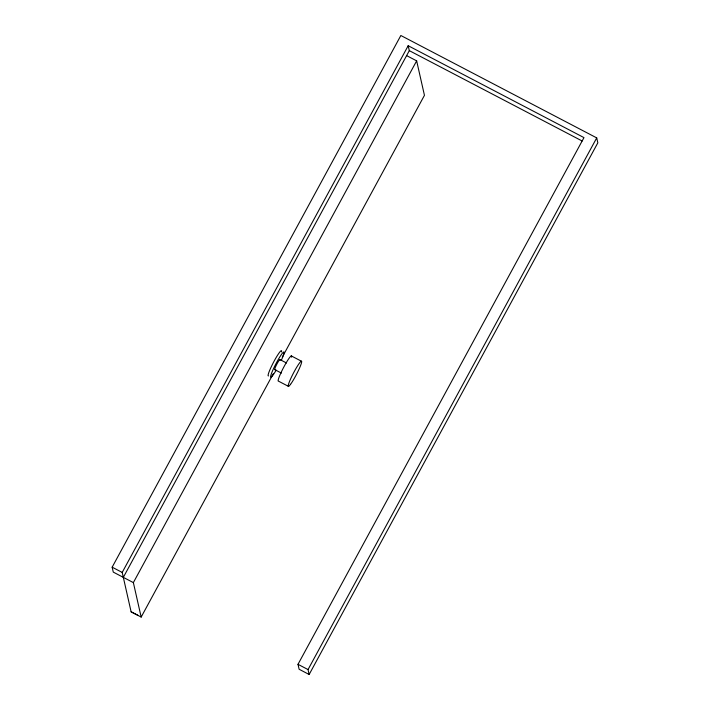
<?xml version="1.0" encoding="UTF-8"?>
<svg xmlns="http://www.w3.org/2000/svg" width="710" height="710" viewBox="0 0 710 710"><rect width="100%" height="100%" fill="white"/><g stroke="black" fill="none" stroke-linecap="round" stroke-linejoin="round"><path stroke-width="1.06" d="M141.166 617.079L133.365 582.608L113.28 572.109L112.162 567.183L400.848 35.5L596.719 137.891L597.838 142.816L309.152 674.5L299.114 669.246L297.996 664.32L583.975 137.616L408.188 45.724L122.209 572.429L131.119 611.825L141.166 617.079L273.288 373.726M123.327 577.354L409.306 50.641L408.188 45.724M133.365 582.608L416.655 60.865L406.608 55.611M282.278 357.183L424.447 95.335L416.655 60.865M309.152 674.5L308.042 669.574L596.719 137.891M131.119 611.825L137.935 615.304M409.306 50.641L582.147 140.997M291.269 355.896L301.315 361.15M279.909 359.544L286.503 362.987M274.814 369.653L281.408 373.096M288.571 386.417L278.524 381.172A14.262 1.651 -62.4 0 1 284.337 366.067A14.262 1.651 -62.4 0 1 291.553 357.174M112.162 567.183L122.209 572.429M297.996 664.32L308.042 669.574M268.478 375.918A14.262 1.651 -62.4 0 1 274.291 360.822A14.262 1.651 -62.4 0 1 281.506 351.92M275.134 369.386A5.707 0.657 -62.4 0 1 276.793 364.265A5.707 0.657 -62.4 0 1 280.024 360.05M281.213 360.52A14.262 1.651 -62.4 0 0 282.926 352.604A14.262 1.651 -62.4 0 0 273.51 368.676A14.262 1.651 -62.4 0 0 271.797 376.584L272.986 375.12A14.262 1.651 -62.4 0 0 276.154 370.185M290.567 384.305L289.378 385.77A14.262 1.651 -62.4 0 1 293.798 372.413A14.262 1.651 -62.4 0 1 301.466 362.952A14.262 1.651 -62.4 0 1 290.567 384.305"/></g></svg>
